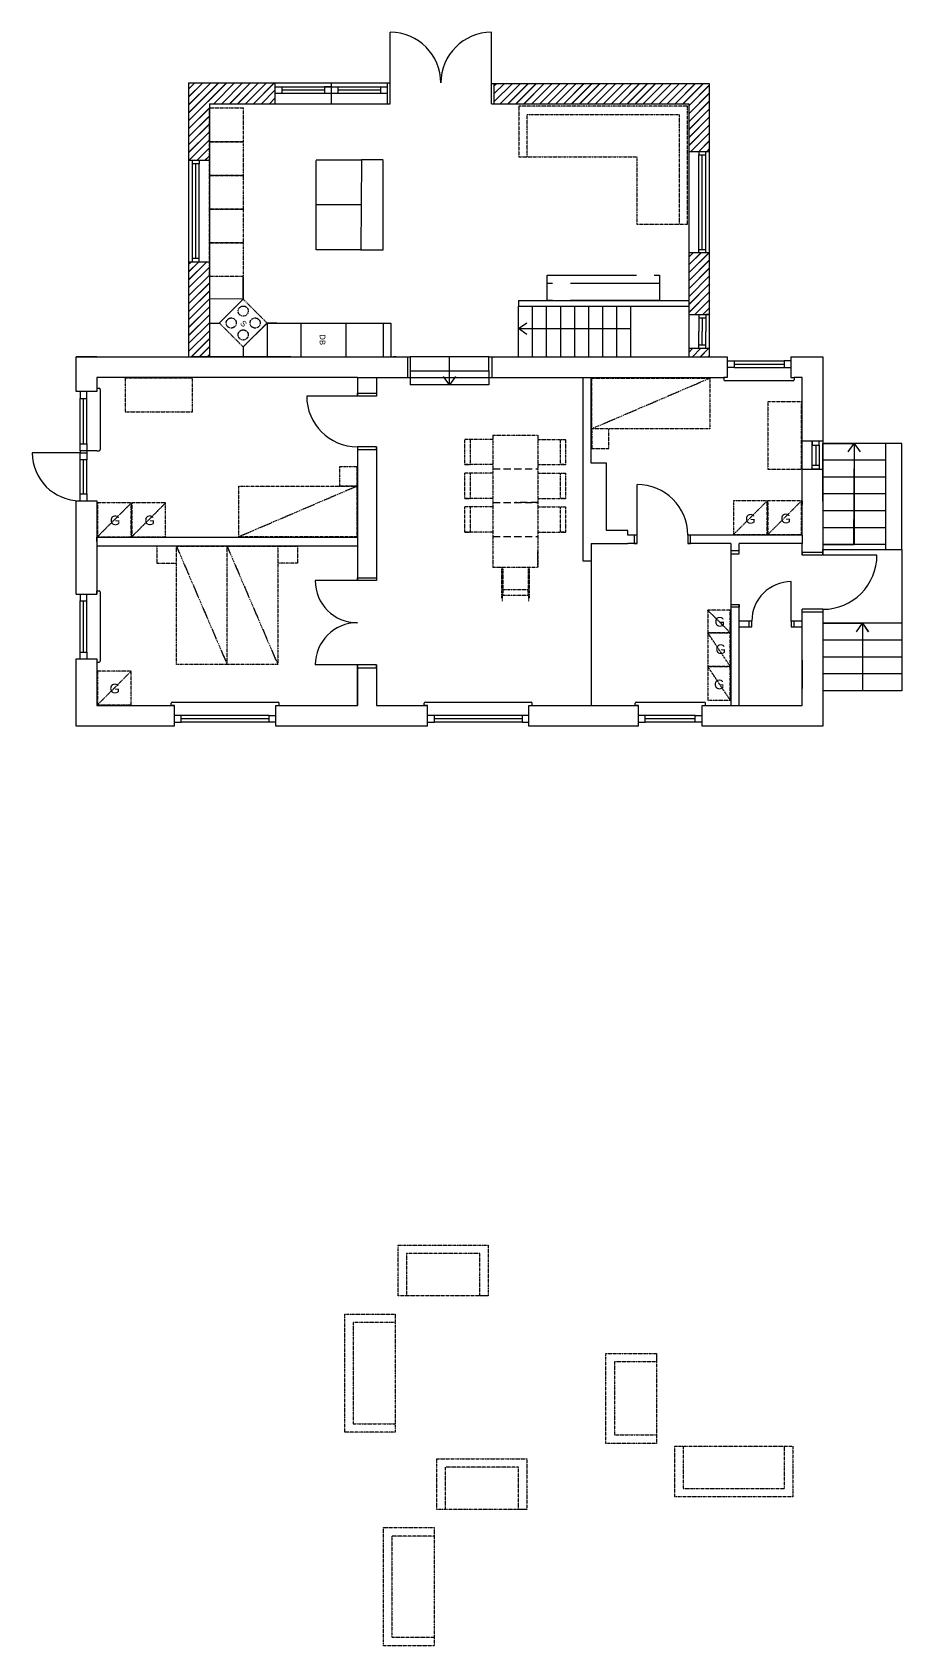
# Model space of a CAD drawing. Header units: millimetres. Extents: x -50011 to 90899, y -58634 to 500399.
# Drawn here: x -454 to 15006, y 422480 to 451171 of the extents above; entities that cross this region are included whole.
import ezdxf

# ---------------------------------------------------------------- set-up
doc = ezdxf.new("R2010")
doc.units = ezdxf.units.MM
doc.linetypes.add('DASHED', pattern=[19.05, 12.7, -6.35])
doc.linetypes.add('PHANTOM2', pattern=[31.75, 15.875, -3.175, 3.175, -3.175, 3.175, -3.175])
doc.layers.get('0').update_dxf_attribs({"color": 1})
for name, color, linetype in [('Fönster', 1, 'Continuous'), ('Grundritningar', 1, 'Continuous'), ('Möbler', 4, 'PHANTOM2'), ('Rumsavdelare', 3, 'FENCELINE1')]:
    doc.layers.add(name, color=color, linetype=linetype)
doc.styles.get("Standard").update_dxf_attribs({"font": 'Arial.ttf', "height": 170})
doc.linetypes.add('FENCELINE1', pattern='A,6.35,-2.54,[133,ltypeshp.shx,S=2.54,R=0,X=-2.54,Y=0],-2.54,25.4', length=36.83)
doc.dimstyles.new('ISO-25', dxfattribs={"dimscale": 10, "dimtxt": 2.5, "dimasz": 15, "dimexe": 10, "dimexo": 0.625, "dimgap": 15, "dimtad": 1, "dimlfac": 0.001, "dimtxsty": 'Standard', "dimblk": 'OBLIQUE', "dimblk1": 'OBLIQUE', "dimblk2": 'OBLIQUE', "dimcen": 20, "dimdle": 10, "dimadec": 0, "dimazin": 0, "dimtfac": 1, "dimtmove": 0, "dimatfit": 3, "dimldrblk": 'OPEN90', "dimfxl": 1, "dimarcsym": 0})
pattern_1 = [(45, (-95.74, 0), (-70.710678, 70.710678), []), (45, (-93.74, 0), (-70.710678, 70.710678), [])]

# ---------------------------------------------------------------- blocks, each defined once
blk = doc.blocks.new('_Oblique')
at = {"color": 0, "linetype": 'ByBlock', "lineweight": -2}
blk.add_line((-0.5, -0.5), (0.5, 0.5), dxfattribs=at)

msp = doc.modelspace()

# ---------------------------------------------------------------- hatches: boundary and pattern name
at = {"layer": 'Grundritningar', "ltscale": 100}
h = msp.add_hatch(dxfattribs=at)
h.set_pattern_fill('JIS_LC_20', color=256, scale=5)
h.set_pattern_definition(pattern_1)
h.paths.add_polyline_path([(3860.706, 450270.697), (2325.621, 450270.697), (2325.621, 448890.697), (2695.621, 448890.697), (2695.621, 449224.961), (2695.621, 449224.962), (2695.621, 449224.962), (2695.621, 449824.962), (2695.621, 449900.697), (3860.706, 449900.697)])
h = msp.add_hatch(dxfattribs=at)
h.set_pattern_fill('JIS_LC_20', color=256, scale=5)
h.set_pattern_definition(pattern_1)
h.paths.add_polyline_path([(11589.885, 450255.861), (7760.706, 450255.861), (7760.706, 449900.697), (11219.885, 449900.697), (11219.885, 449050.697), (11589.885, 449050.697)])
h.paths.add_polyline_path([(11589.885, 447250.697), (11219.885, 447250.697), (11219.885, 446150.697), (11589.885, 446150.697)])
h.paths.add_polyline_path([(11589.885, 445550.697), (11219.885, 445550.697), (11219.885, 445400.697), (11589.885, 445400.697)])
h = msp.add_hatch(dxfattribs=at)
h.set_pattern_fill('JIS_LC_20', color=256, scale=5)
h.set_pattern_definition(pattern_1)
h.paths.add_polyline_path([(2695.621, 447090.697), (2325.621, 447090.697), (2325.621, 446410.697), (2325.621, 445400.697), (2695.621, 445400.697)])

# ---------------------------------------------------------------- linework, layer by layer
at = {"layer": 'Fönster', "ltscale": 100}
for p, q in [((3860.706, 450270.697), (3860.706, 449900.697)), ((3860.706, 450270.697), (4860.706, 450270.697)), ((3860.706, 450200.697), (4860.706, 450200.697)), ((4860.706, 450200.697), (4740.706, 450200.697)), ((4740.706, 450200.697), (4740.706, 450080.697)), ((4860.706, 450200.697), (4860.706, 450080.697)), ((4860.706, 450200.697), (5860.706, 450200.697)), ((3860.706, 449900.697), (4860.706, 449900.697))]:
    msp.add_line(p, q, dxfattribs=at)
at = {"layer": 'Fönster'}
for p, q in [((3860.706, 450200.697), (3980.706, 450200.697)), ((3980.706, 450200.697), (3980.706, 450080.697)), ((4860.706, 450270.697), (4860.706, 449900.697)), ((4860.706, 450200.697), (4980.706, 450200.697)), ((4980.706, 450200.697), (4980.706, 450080.697)), ((3980.706, 450080.697), (3860.706, 450080.697)), ((4740.706, 450140.697), (3980.706, 450140.697)), ((4860.706, 450080.697), (3980.706, 450080.697)), ((4980.706, 450080.697), (4860.706, 450080.697)), ((5740.706, 450140.697), (4980.706, 450140.697)), ((5860.706, 450080.697), (4980.706, 450080.697))]:
    msp.add_line(p, q, dxfattribs=at)
at = {"layer": 'Grundritningar'}
for p, q in [((5910.706, 450270.697), (5910.706, 451170.697)), ((7710.706, 450270.697), (7710.706, 451170.697)), ((5860.706, 449900.697), (5860.706, 450270.697)), ((5910.706, 449900.697), (5910.706, 450270.697)), ((7710.706, 449900.697), (7710.706, 450270.697)), ((7760.706, 449900.697), (7760.706, 450255.861)), ((11589.885, 445400.697), (11589.885, 450255.861)), ((11219.885, 449900.697), (11219.885, 445400.697)), ((11399.885, 449050.697), (11399.885, 448990.697)), ((11519.885, 448990.697), (11519.885, 449050.697)), ((2395.621, 448830.697), (2395.621, 448890.697)), ((2395.621, 447090.697), (2395.621, 448830.697)), ((2515.621, 448830.697), (2395.621, 448830.697)), ((2455.621, 447150.697), (2455.621, 448830.697)), ((2515.621, 448890.697), (2515.621, 448830.697)), ((2515.621, 447090.697), (2515.621, 448830.697)), ((11399.886, 447250.697), (11399.885, 448990.697)), ((11399.885, 448990.697), (11519.885, 448990.697)), ((11459.887, 447310.697), (11459.885, 448990.697)), ((11519.887, 447250.697), (11519.885, 448990.697)), ((11399.886, 447250.697), (11399.886, 447310.697)), ((11399.886, 447310.697), (11519.886, 447310.697)), ((2515.621, 447150.697), (2395.621, 447150.697)), ((2515.621, 447090.697), (2515.621, 447150.697)), ((2943.418, 446884.348), (2943.418, 446884.348)), ((8191.494, 445400.697), (8191.494, 446300.697)), ((8441.494, 445400.697), (8441.494, 446300.697)), ((8691.494, 445400.697), (8691.494, 446300.697)), ((8941.494, 445400.697), (8941.494, 446300.697)), ((9191.494, 445400.697), (9191.494, 446300.697)), ((9441.494, 445400.697), (9441.494, 446300.697)), ((9691.494, 445400.697), (9691.494, 446300.697)), ((9941.494, 445400.697), (9941.494, 446300.697)), ((10191.494, 445400.697), (10191.494, 446300.697)), ((11399.885, 446150.697), (11399.885, 445850.697)), ((11399.885, 446150.697), (11399.885, 446090.697)), ((11519.885, 446150.697), (11519.885, 446090.697)), ((11519.885, 446150.697), (11519.885, 445850.697)), ((11399.885, 446090.697), (11519.885, 446090.697)), ((11399.885, 445550.697), (11399.885, 445850.697)), ((11459.885, 446090.697), (11459.885, 445850.697)), ((11459.885, 445610.697), (11459.885, 445850.697)), ((11519.885, 445550.697), (11519.885, 445850.697)), ((11399.885, 445550.697), (11399.885, 445610.697)), ((11399.885, 445610.697), (11519.885, 445610.697)), ((11519.885, 445550.697), (11519.885, 445610.697)), ((6015.621, 445400.697), (5965.621, 445400.697)), ((6215.621, 445400.697), (6215.621, 445030.697)), ((7715.621, 445400.697), (7715.621, 445030.697)), ((11904.545, 445400.697), (11904.545, 445030.697)), ((11904.545, 445330.697), (12024.545, 445330.697)), ((12024.545, 445330.697), (12024.545, 445210.697)), ((12024.545, 445330.697), (12914.545, 445330.697)), ((13034.545, 445330.697), (12914.545, 445330.697)), ((12914.545, 445330.697), (12914.545, 445210.697)), ((13034.545, 445400.697), (13034.545, 445030.697)), ((13034.545, 445400.697), (13034.545, 445330.697)), ((5325.621, 445030.697), (695.621, 445030.697)), ((695.621, 445030.697), (695.621, 444780.697)), ((695.621, 445030.697), (695.621, 444780.697)), ((5325.621, 445030.697), (5325.621, 444700.697)), ((5325.621, 445030.697), (5665.621, 445030.697)), ((5325.621, 445030.697), (5325.621, 444700.697)), ((5665.621, 445030.697), (5665.621, 444700.697)), ((5665.621, 445030.697), (6615.621, 445030.697)), ((5965.621, 445030.697), (6015.621, 445030.697)), ((7665.621, 445030.697), (9335.621, 445030.697)), ((8415.621, 445030.697), (8465.621, 445030.697)), ((9335.621, 445030.697), (9485.621, 445031.534)), ((9335.621, 445030.697), (9335.621, 441770.697)), ((9485.621, 443510.697), (9485.621, 445031.534)), ((9485.621, 445031.534), (11844.545, 445031.534)), ((11904.545, 445030.697), (11844.545, 445030.697)), ((11844.545, 445030.697), (11844.545, 444990.697)), ((12024.545, 445210.697), (11904.545, 445210.697)), ((12024.545, 445270.697), (12914.545, 445270.697)), ((12024.545, 445210.697), (12914.545, 445210.697)), ((12914.545, 445210.697), (13034.545, 445210.697)), ((13034.545, 445030.697), (13094.545, 445030.697)), ((13094.545, 445030.697), (13094.545, 444990.697)), ((13235.621, 444430.697), (13235.621, 445031.534)), ((695.621, 444780.697), (325.621, 444780.697)), ((395.621, 444780.697), (395.621, 444660.697)), ((515.621, 444660.697), (515.621, 444780.697)), ((695.621, 444840.697), (735.621, 444840.697)), ((755.621, 444820.697), (755.621, 443750.697)), ((5325.621, 444700.697), (4425.621, 444700.697)), ((5325.621, 444700.697), (5325.621, 444750.697)), ((5325.621, 444750.697), (5665.621, 444750.697)), ((5665.621, 444700.697), (5325.621, 444700.697)), ((5665.621, 444750.697), (5665.621, 444700.697)), ((13074.545, 444970.697), (11864.545, 444970.697)), ((395.621, 444660.697), (515.621, 444660.697)), ((395.621, 443850.697), (395.621, 444660.697)), ((455.621, 443850.697), (455.621, 444660.697)), ((515.621, 443850.697), (515.621, 444660.697)), ((13235.621, 442230.697), (13235.621, 444430.697)), ((13235.621, 442230.697), (13235.621, 444430.697)), ((13235.621, 444199.861), (13235.621, 444259.861)), ((395.621, 443730.697), (395.621, 443850.697)), ((395.621, 443850.697), (515.621, 443850.697)), ((515.621, 443850.697), (515.621, 443730.697)), ((13605.621, 443900.697), (13235.621, 443900.697)), ((13415.621, 443400.697), (13415.621, 443900.697)), ((13415.621, 443900.697), (13415.621, 443830.697)), ((13535.621, 443830.697), (13535.621, 443900.697)), ((14715.621, 443860.697), (13605.621, 443860.697)), ((13605.621, 442830.697), (13605.621, 443860.697)), ((13605.621, 443860.697), (14160.621, 443860.697)), ((15005.621, 443860.697), (14715.621, 443860.697)), ((14715.621, 443860.697), (14715.621, 441972.252)), ((14715.621, 443860.697), (14715.621, 443560.697)), ((15005.621, 441972.252), (15005.621, 443860.697)), ((695.621, 443730.697), (395.621, 443730.697)), ((395.621, 443730.697), (395.621, 443690.697)), ((395.621, 443690.697), (515.621, 443690.697)), ((395.621, 443570.697), (395.621, 443690.697)), ((515.621, 443570.697), (395.621, 443570.697)), ((395.621, 442960.697), (395.621, 443570.697)), ((455.621, 442960.697), (455.621, 443570.697)), ((515.621, 443730.697), (515.621, 443690.697)), ((515.621, 443690.697), (515.621, 443570.697)), ((515.621, 442960.697), (515.621, 443570.697)), ((695.621, 443730.697), (735.621, 443730.697)), ((5325.621, 443800.697), (5325.621, 441420.697)), ((5325.621, 443800.697), (5325.621, 443750.697)), ((5665.621, 443800.697), (5325.621, 443800.697)), ((5325.621, 443750.697), (5665.621, 443750.697)), ((5665.621, 443800.697), (5665.621, 441420.697)), ((5665.621, 443750.697), (5665.621, 443800.697)), ((13415.621, 443830.697), (13535.621, 443830.697)), ((13475.621, 443830.697), (13475.621, 443470.697)), ((13535.621, 443830.697), (13535.621, 443470.697)), ((14715.621, 443560.697), (13605.621, 443560.697)), ((14715.621, 443560.697), (14715.621, 443260.697)), ((9755.621, 443510.697), (9485.621, 443510.697)), ((9755.621, 442310.697), (9755.621, 443510.697)), ((13235.621, 443400.697), (13605.621, 443400.697)), ((13415.621, 443400.697), (13415.621, 443470.697)), ((13415.621, 443470.697), (13535.621, 443470.697)), ((13535.621, 443400.697), (13415.621, 443400.697)), ((13535.621, 443470.697), (13535.621, 443400.697)), ((10300.348, 442230.697), (10300.348, 443130.697)), ((14715.621, 443260.697), (13605.621, 443260.697)), ((14715.621, 443260.697), (14715.621, 442960.697)), ((325.621, 442840.697), (695.621, 442840.697)), ((395.621, 442840.697), (395.621, 442960.697)), ((395.621, 442960.697), (515.621, 442960.697)), ((515.621, 442960.697), (515.621, 442840.697)), ((695.621, 442840.697), (695.621, 441180.697)), ((13235.621, 442830.697), (13235.621, 442770.697)), ((14715.621, 442960.697), (13605.621, 442960.697)), ((14715.621, 442960.697), (14715.621, 442660.697)), ((14715.621, 442660.697), (13605.621, 442660.697)), ((14715.621, 442660.697), (14715.621, 442360.697)), ((695.621, 442115.697), (695.621, 442190.697)), ((695.621, 442190.697), (5325.621, 442190.697)), ((695.621, 442190.697), (695.621, 442120.697)), ((695.621, 442150.697), (695.621, 442115.697)), ((10135.621, 442310.697), (9755.621, 442310.697)), ((10135.621, 442230.697), (10135.621, 442310.697)), ((10300.348, 442230.697), (10135.621, 442230.697)), ((10300.348, 442230.697), (10250.348, 442230.697)), ((10250.348, 442230.697), (10250.348, 442080.697)), ((10300.348, 442080.697), (10300.348, 442230.697)), ((13235.621, 442230.697), (11200.348, 442230.697)), ((11200.348, 442230.697), (11200.348, 442080.697)), ((11250.348, 442230.697), (11200.348, 442230.697)), ((11250.348, 442080.697), (11250.348, 442230.697)), ((13235.621, 442230.697), (13235.621, 442080.697)), ((14715.621, 442360.697), (13605.621, 442360.697)), ((14715.621, 442360.697), (14715.621, 442060.697)), ((695.621, 442115.697), (695.621, 442040.697)), ((695.621, 442040.697), (5325.621, 442040.697)), ((9485.621, 442080.697), (9485.621, 441770.697)), ((9485.621, 442080.697), (10135.621, 442080.697)), ((10300.348, 442080.697), (10135.621, 442080.697)), ((10250.348, 442080.697), (10300.348, 442080.697)), ((11965.621, 442080.697), (11200.348, 442080.697)), ((11200.348, 442080.697), (11250.348, 442080.697)), ((11965.621, 442080.697), (11965.621, 441897.723)), ((12115.621, 441947.723), (11965.621, 441947.723)), ((11965.621, 441947.723), (11965.621, 441897.723)), ((11965.621, 441897.723), (12115.621, 441897.723)), ((12115.621, 441897.723), (12115.621, 442080.697)), ((13235.621, 442080.697), (12115.621, 442080.697)), ((12115.621, 441897.723), (12115.621, 441947.723)), ((13235.621, 441872.252), (13235.621, 442080.697)), ((13605.621, 441922.252), (13235.621, 441922.252)), ((13235.621, 441922.252), (13235.621, 441872.252)), ((13605.621, 441872.252), (13235.621, 441872.252)), ((14715.621, 442060.697), (13605.621, 442060.697)), ((13605.621, 442060.697), (14160.621, 442060.697)), ((13605.621, 441872.252), (13605.621, 441972.252)), ((13605.621, 441972.252), (15005.621, 441972.252)), ((13605.621, 441872.252), (13605.621, 441922.252)), ((14564.905, 441872.252), (13605.621, 441872.252)), ((15005.621, 441972.252), (15005.621, 440660.697)), ((9335.621, 441770.697), (9485.621, 441770.697)), ((5325.621, 441420.697), (4575.621, 441420.697)), ((5325.621, 441420.697), (5325.621, 441470.697)), ((5325.621, 441470.697), (5665.621, 441470.697)), ((5665.621, 441420.697), (5325.621, 441420.697)), ((5665.621, 441470.697), (5665.621, 441420.697)), ((13041.909, 440700.697), (13041.909, 441402.697)), ((325.621, 441180.697), (695.621, 441180.697)), ((325.621, 441180.697), (395.621, 441180.697)), ((395.621, 441180.697), (395.621, 441060.697)), ((395.621, 441060.697), (515.621, 441060.697)), ((395.621, 440150.697), (395.621, 441060.697)), ((455.621, 440150.697), (455.621, 441060.697)), ((515.621, 441060.697), (515.621, 441180.697)), ((515.621, 440150.697), (515.621, 441060.697)), ((695.621, 441180.697), (695.621, 441240.697)), ((695.621, 441240.697), (735.621, 441240.697)), ((755.621, 441220.697), (755.621, 439990.697)), ((11965.621, 440997.723), (11965.621, 439200.697)), ((11965.621, 440997.723), (12115.621, 440997.723)), ((12115.621, 439200.697), (12115.621, 440997.723)), ((12115.621, 440997.723), (12115.621, 440947.723)), ((12115.621, 440947.723), (11965.621, 440947.723)), ((12339.909, 440700.697), (12115.621, 440700.697)), ((12339.909, 440700.697), (12289.909, 440700.697)), ((12289.909, 440700.697), (12289.909, 440600.697)), ((12339.909, 440600.697), (12339.909, 440700.697)), ((13235.621, 440700.697), (13041.909, 440700.697)), ((13041.909, 440700.697), (13041.909, 440600.697)), ((13091.909, 440600.697), (13091.909, 440700.697)), ((13235.621, 439200.697), (13235.621, 440910.697)), ((13605.621, 440910.697), (13235.621, 440910.697)), ((13235.621, 440860.697), (13235.621, 440910.697)), ((13605.621, 440860.697), (13235.621, 440860.697)), ((13605.621, 440910.697), (13605.621, 440860.697)), ((12115.621, 440600.697), (12339.909, 440600.697)), ((12289.909, 440600.697), (12339.909, 440600.697)), ((13041.909, 440600.697), (13235.621, 440600.697)), ((13041.909, 440600.697), (13091.909, 440600.697)), ((15005.621, 440660.697), (13605.621, 440660.697)), ((13605.621, 440660.697), (14305.621, 440660.697)), ((15005.621, 440660.697), (15005.621, 440360.697)), ((395.621, 440030.697), (395.621, 440150.697)), ((395.621, 440150.697), (515.621, 440150.697)), ((515.621, 440150.697), (515.621, 440030.697)), ((15005.621, 440360.697), (13605.621, 440360.697)), ((15005.621, 440360.697), (15005.621, 440060.697)), ((325.621, 440030.697), (695.621, 440030.697)), ((325.621, 440030.697), (395.621, 440030.697)), ((695.621, 440030.697), (695.621, 439200.697)), ((695.621, 440030.697), (695.621, 439970.697)), ((695.621, 439970.697), (735.621, 439970.697)), ((5325.621, 439920.697), (4575.621, 439920.697)), ((5325.621, 439920.697), (5325.621, 439200.697)), ((5325.621, 439200.697), (5325.621, 439920.697)), ((5325.621, 439920.697), (5325.621, 439870.697)), ((5665.621, 439920.697), (5325.621, 439920.697)), ((5325.621, 439870.697), (5665.621, 439870.697)), ((5665.621, 439920.697), (5665.621, 439200.697)), ((5665.621, 439870.697), (5665.621, 439920.697)), ((13235.621, 440002.697), (13235.621, 439502.697)), ((15005.621, 440060.697), (13605.621, 440060.697)), ((15005.621, 440060.697), (15005.621, 439760.697)), ((15005.621, 439760.697), (13605.621, 439760.697)), ((15005.621, 439760.697), (15005.621, 439460.697)), ((2035.621, 439260.697), (3915.621, 439260.697)), ((6535.621, 439260.697), (8415.621, 439260.697)), ((10285.621, 439260.697), (11495.621, 439260.697)), ((15005.621, 439460.697), (13605.621, 439460.697)), ((695.621, 439200.697), (2075.621, 439200.697)), ((2015.621, 439200.697), (2015.621, 439240.697)), ((2075.621, 439200.697), (2015.621, 439200.697)), ((2075.621, 438830.697), (2075.621, 439200.697)), ((2195.621, 439020.697), (2075.621, 439020.697)), ((2195.621, 438900.697), (2195.621, 439020.697)), ((3755.621, 439020.697), (2195.621, 439020.697)), ((3755.621, 438960.697), (2195.621, 438960.697)), ((3755.621, 438900.697), (3755.621, 439020.697)), ((3755.621, 439020.697), (3875.621, 439020.697)), ((3875.621, 439200.697), (5325.621, 439200.697)), ((3875.621, 438830.697), (3875.621, 439200.697)), ((3875.621, 439200.697), (3935.621, 439200.697)), ((3935.621, 439200.697), (3935.621, 439240.697)), ((5665.621, 439200.697), (6575.621, 439200.697)), ((6515.621, 439200.697), (6515.621, 439240.697)), ((6575.621, 439200.697), (6515.621, 439200.697)), ((6575.621, 438830.697), (6575.621, 439200.697)), ((6695.621, 439020.697), (6575.621, 439020.697)), ((6695.621, 438900.697), (6695.621, 439020.697)), ((8255.621, 439020.697), (6695.621, 439020.697)), ((8255.621, 438960.697), (6695.621, 438960.697)), ((8375.621, 439020.697), (8255.621, 439020.697)), ((8255.621, 439020.697), (8255.621, 438900.697)), ((8375.621, 439200.697), (10325.621, 439200.697)), ((8375.621, 438830.697), (8375.621, 439200.697)), ((8375.621, 439200.697), (8435.621, 439200.697)), ((8375.621, 438900.697), (8375.621, 439020.697)), ((8435.621, 439200.697), (8435.621, 439240.697)), ((10265.621, 439200.697), (10265.621, 439240.697)), ((10325.621, 439200.697), (10265.621, 439200.697)), ((10325.621, 438830.697), (10325.621, 439200.697)), ((10445.621, 439020.697), (10325.621, 439020.697)), ((10445.621, 438900.697), (10445.621, 439020.697)), ((11335.621, 439020.697), (10445.621, 439020.697)), ((11335.621, 438960.697), (10445.621, 438960.697)), ((11335.621, 438900.697), (11335.621, 439020.697)), ((11335.621, 439020.697), (11455.621, 439020.697)), ((11455.621, 439200.697), (11965.621, 439200.697)), ((11455.621, 438830.697), (11455.621, 439200.697)), ((11455.621, 439200.697), (11515.621, 439200.697)), ((11515.621, 439200.697), (11515.621, 439240.697)), ((11965.621, 439200.697), (12115.621, 439200.697)), ((12115.621, 439200.697), (13235.621, 439200.697)), ((2075.621, 438830.697), (2075.621, 438900.697)), ((2075.621, 438900.697), (2195.621, 438900.697)), ((3755.621, 438900.697), (2195.621, 438900.697)), ((3875.621, 438900.697), (3755.621, 438900.697)), ((6575.621, 438830.697), (6575.621, 438900.697)), ((6575.621, 438900.697), (6695.621, 438900.697)), ((8255.621, 438900.697), (6695.621, 438900.697)), ((8255.621, 438900.697), (8375.621, 438900.697)), ((10325.621, 438830.697), (10325.621, 438900.697)), ((10325.621, 438900.697), (10445.621, 438900.697)), ((11335.621, 438900.697), (10445.621, 438900.697)), ((11455.621, 438900.697), (11335.621, 438900.697)), ((7651.25, 428702.52), (7501.25, 428702.52)), ((10646.805, 427678.055), (10646.805, 427528.055)), ((8339.744, 424905.71), (8189.744, 424905.71))]:
    msp.add_line(p, q, dxfattribs=at)
at = {"layer": 'Grundritningar', "ltscale": 100}
for p, q in [((2325.621, 450270.697), (2325.621, 445400.697)), ((2325.621, 450270.697), (5910.706, 450270.697)), ((4860.706, 450270.697), (5860.706, 450270.697)), ((5740.706, 450080.697), (5740.706, 450200.697)), ((5860.706, 449900.697), (5860.706, 450270.697)), ((11589.885, 450255.861), (7710.706, 450255.861)), ((2695.621, 449900.697), (2695.621, 445400.697)), ((2695.621, 449900.697), (5910.706, 449900.697)), ((4860.706, 449900.697), (5860.706, 449900.697)), ((7710.706, 449900.697), (11219.885, 449900.697)), ((2325.621, 449224.962), (2325.62, 447424.962)), ((11219.885, 449050.697), (11589.885, 449050.697)), ((2695.621, 448890.697), (2325.621, 448890.697)), ((2325.621, 448890.697), (2325.621, 446410.697)), ((11589.885, 446070.808), (11589.885, 448550.808)), ((2325.621, 447090.697), (2695.621, 447090.697)), ((11589.886, 447250.697), (11219.886, 447250.697)), ((8191.494, 446400.697), (8191.494, 446300.697)), ((8191.494, 446400.697), (11219.885, 446400.697)), ((8191.494, 446300.697), (11219.885, 446300.697)), ((11219.885, 446150.697), (11589.885, 446150.697)), ((695.621, 445400.697), (325.621, 445400.697)), ((695.621, 445400.697), (4119.885, 445400.697)), ((4145.862, 445400.697), (2387.862, 445400.697)), ((6265.621, 445400.697), (6265.621, 445150.697)), ((7665.621, 445400.697), (6265.621, 445400.697)), ((7665.621, 445150.697), (7665.621, 445400.697)), ((11219.885, 445550.697), (11589.885, 445550.697)), ((13034.545, 445400.697), (13605.621, 445400.697)), ((6265.621, 445150.697), (7665.621, 445150.697)), ((6265.621, 445150.697), (6265.621, 444900.697)), ((7665.621, 445150.697), (7665.621, 444900.697)), ((13235.621, 445031.534), (13094.545, 445030.697)), ((7665.621, 444900.697), (6265.621, 444900.697)), ((395.621, 443690.697), (-454.379, 443690.697))]:
    msp.add_line(p, q, dxfattribs=at)
at = {"layer": 'Grundritningar'}
for points in [[(325.621, 444780.697), (325.621, 445400.697), (6265.621, 445400.697)], [(7665.621, 445400.697), (11904.545, 445400.697)], [(13605.621, 445400.697), (13605.621, 441872.252)], [(325.621, 441180.697), (325.621, 442840.697)], [(13605.621, 440910.697), (13605.621, 438830.697), (11455.621, 438830.697)], [(2075.621, 438830.697), (325.621, 438830.697), (325.621, 440030.697)], [(6575.621, 438830.697), (3875.621, 438830.697)], [(10325.621, 438830.697), (8375.621, 438830.697)]]:
    msp.add_lwpolyline(points, dxfattribs=at)
for centre, radius, start, end in [((5910.706, 450270.697), 900, 0, 90), ((7710.706, 450270.697), 900, 90, 180), ((11864.545, 444990.697), 20, 180, 270), ((13074.545, 444990.697), 20, 270, 0), ((735.621, 444820.697), 20, 0, 90), ((5325.621, 444700.697), 900, 180, 270), ((735.621, 443750.697), 20, 270, 0), ((10300.348, 442230.697), 900, 0, 90), ((13606.419, 441869.188), 958.491, 269.95234, 0.1831397), ((5325.621, 441420.697), 750, 180, 270), ((13041.909, 440700.697), 702, 90, 180), ((735.621, 441220.697), 20, 0, 90), ((5325.621, 439920.697), 750, 90, 180), ((735.621, 439990.697), 20, 270, 0), ((2035.621, 439240.697), 20, 90, 180), ((3915.621, 439240.697), 20, 0, 90), ((6535.621, 439240.697), 20, 90, 180), ((8415.621, 439240.697), 20, 0, 90), ((10285.621, 439240.697), 20, 90, 180), ((11495.621, 439240.697), 20, 0, 90)]:
    msp.add_arc(centre, radius, start, end, dxfattribs=at)
at = {"layer": 'Grundritningar', "ltscale": 100}
msp.add_arc((395.621, 443690.697), 850, 180, 270, dxfattribs=at)
at = {"layer": 'Möbler'}
for p, q in [((8197.507, 449857.975), (8197.507, 448957.975)), ((10297.507, 449857.975), (8197.507, 449857.975)), ((8347.507, 449707.975), (11047.507, 449707.975)), ((8347.507, 448957.975), (8347.507, 449707.975)), ((11197.507, 449857.975), (10297.507, 449857.975)), ((11047.507, 449707.975), (11047.507, 447757.975)), ((11197.507, 447757.975), (11197.507, 449857.975)), ((11197.507, 447757.975), (11197.507, 449857.975)), ((8197.507, 448957.975), (10297.507, 448957.975)), ((10297.507, 448957.975), (10297.507, 447757.975)), ((10297.507, 447757.975), (11197.507, 447757.975)), ((1195.621, 445020.697), (1195.621, 444420.697)), ((2395.621, 445020.697), (1195.621, 445020.697)), ((2395.621, 444420.697), (2395.621, 445020.697)), ((9495.621, 445021.534), (11595.621, 445021.534)), ((9495.621, 444121.534), (9495.621, 445021.534)), ((9495.621, 444121.534), (11595.621, 445021.534)), ((11595.621, 445021.534), (11595.621, 444121.534)), ((1195.621, 444420.697), (2395.621, 444420.697)), ((13225.621, 444600.697), (12625.621, 444600.697)), ((12625.621, 444600.697), (12625.621, 443400.697)), ((13225.621, 443400.697), (13225.621, 444600.697)), ((7235.621, 443482.306), (7235.621, 443932.306)), ((7735.621, 443932.306), (7235.621, 443932.306)), ((7335.621, 443482.306), (7335.621, 443932.306)), ((7735.621, 444007.306), (8535.621, 444007.306)), ((7735.621, 444007.306), (7735.621, 441657.306)), ((8535.621, 444007.306), (8535.621, 441657.306)), ((8535.621, 443932.306), (9035.621, 443932.306)), ((8935.621, 443482.306), (8935.621, 443932.306)), ((9035.621, 443482.306), (9035.621, 443932.306)), ((11595.621, 444121.534), (9495.621, 444121.534)), ((9495.621, 444121.534), (9495.621, 443771.534)), ((9795.621, 443771.534), (9795.621, 444121.534)), ((9495.621, 443771.534), (9795.621, 443771.534)), ((5015.621, 443100.697), (5015.621, 443450.697)), ((5015.621, 443450.697), (5315.621, 443450.697)), ((5315.621, 443450.697), (5315.621, 443100.697)), ((7735.621, 443482.306), (7235.621, 443482.306)), ((7235.621, 443482.306), (7335.621, 443482.306)), ((7235.621, 442882.306), (7235.621, 443332.306)), ((7735.621, 443332.306), (7235.621, 443332.306)), ((7335.621, 442882.306), (7335.621, 443332.306)), ((8535.621, 443482.306), (9035.621, 443482.306)), ((8535.621, 443332.306), (9035.621, 443332.306)), ((9035.621, 443482.306), (8935.621, 443482.306)), ((8935.621, 442882.306), (8935.621, 443332.306)), ((9035.621, 442882.306), (9035.621, 443332.306)), ((12625.621, 443400.697), (13225.621, 443400.697)), ((3215.621, 443100.697), (5315.621, 443100.697)), ((3215.621, 442200.697), (3215.621, 443100.697)), ((3215.621, 442200.697), (5315.621, 443100.697)), ((5315.621, 443100.697), (5015.621, 443100.697)), ((5315.621, 443100.697), (5315.621, 442200.697)), ((1305.621, 442800.697), (705.621, 442800.697)), ((705.621, 442800.697), (705.621, 442200.697)), ((1305.621, 442800.697), (705.621, 442200.697)), ((1305.621, 442200.697), (1305.621, 442800.697)), ((1915.621, 442800.697), (1315.621, 442800.697)), ((1315.621, 442800.697), (1315.621, 442200.697)), ((1315.621, 442200.697), (1915.621, 442800.697)), ((1915.621, 442200.697), (1915.621, 442800.697)), ((7735.621, 442882.306), (7235.621, 442882.306)), ((7235.621, 442882.306), (7335.621, 442882.306)), ((7235.621, 442282.306), (7235.621, 442732.306)), ((7735.621, 442732.306), (7235.621, 442732.306)), ((7335.621, 442282.306), (7335.621, 442732.306)), ((7735.621, 442807.306), (7735.621, 442732.306)), ((8535.621, 442882.306), (9035.621, 442882.306)), ((8535.621, 442732.306), (9035.621, 442732.306)), ((9035.621, 442882.306), (8935.621, 442882.306)), ((8935.621, 442282.306), (8935.621, 442732.306)), ((9035.621, 442282.306), (9035.621, 442732.306)), ((12615.621, 442840.697), (12015.621, 442840.697)), ((12015.621, 442840.697), (12015.621, 442240.697)), ((12615.621, 442840.697), (12015.621, 442240.697)), ((12615.621, 442240.697), (12615.621, 442840.697)), ((13225.621, 442840.697), (12625.621, 442840.697)), ((12625.621, 442840.697), (12625.621, 442240.697)), ((12625.621, 442240.697), (13225.621, 442840.697)), ((13225.621, 442240.697), (13225.621, 442840.697)), ((705.621, 442200.697), (1305.621, 442200.697)), ((1315.621, 442200.697), (1915.621, 442200.697)), ((5315.621, 442200.697), (3215.621, 442200.697)), ((7735.621, 442282.306), (7235.621, 442282.306)), ((7235.621, 442282.306), (7335.621, 442282.306)), ((8535.621, 442282.306), (9035.621, 442282.306)), ((9035.621, 442282.306), (8935.621, 442282.306)), ((12015.621, 442240.697), (12615.621, 442240.697)), ((12625.621, 442240.697), (13225.621, 442240.697)), ((2110.621, 442030.697), (1760.621, 442030.697)), ((1760.621, 442030.697), (1760.621, 441730.697)), ((2110.621, 439930.697), (2110.621, 442030.697)), ((2110.621, 442030.697), (3010.621, 442030.697)), ((2110.621, 442030.697), (3010.621, 439930.697)), ((3010.621, 439930.697), (3010.621, 442030.697)), ((3010.621, 442030.697), (3910.621, 442030.697)), ((3010.621, 442030.697), (3910.621, 439930.697)), ((3910.621, 442030.697), (3910.621, 439930.697)), ((3910.621, 442030.697), (4260.621, 442030.697)), ((4260.621, 442030.697), (4260.621, 441730.697)), ((8535.621, 441657.306), (8535.621, 441957.306)), ((1760.621, 441730.697), (2110.621, 441730.697)), ((4260.621, 441730.697), (3910.621, 441730.697)), ((7735.621, 441657.306), (8535.621, 441657.306)), ((7890.621, 441657.306), (7890.621, 441107.306)), ((7900.621, 441657.306), (7900.621, 441057.306)), ((7910.621, 441657.306), (7910.621, 441157.306)), ((8360.621, 441657.306), (8360.621, 441157.306)), ((8360.621, 441657.306), (8370.621, 441657.306)), ((8370.621, 441657.306), (8370.621, 441057.306)), ((8370.621, 441657.306), (8380.621, 441657.306)), ((8380.621, 441657.306), (8380.621, 441107.306)), ((8360.621, 441257.306), (7910.621, 441257.306)), ((8360.621, 441157.306), (8360.621, 441257.306)), ((8360.621, 441157.306), (7910.621, 441157.306)), ((11955.622, 440894.417), (11555.622, 440894.417)), ((11555.622, 440894.417), (11555.622, 440494.417)), ((11955.622, 440494.417), (11555.622, 440894.417)), ((11955.622, 440494.417), (11955.622, 440894.417)), ((11955.621, 440494.417), (11555.621, 440494.417)), ((11555.621, 440494.417), (11555.621, 439894.417)), ((11955.621, 439894.417), (11555.621, 440494.417)), ((11555.622, 440494.417), (11955.622, 440494.417)), ((11955.621, 439894.417), (11955.621, 440494.417)), ((3010.621, 439930.697), (2110.621, 439930.697)), ((3910.621, 439930.697), (3010.621, 439930.697)), ((11955.621, 439894.417), (11555.621, 439894.417)), ((11555.621, 439894.417), (11555.621, 439294.417)), ((11955.621, 439294.417), (11555.621, 439894.417)), ((11555.621, 439894.417), (11955.621, 439894.417)), ((11955.621, 439294.417), (11955.621, 439894.417)), ((1305.621, 439810.697), (705.621, 439810.697)), ((705.621, 439810.697), (705.621, 439210.697)), ((1305.621, 439810.697), (705.621, 439210.697)), ((1305.621, 439210.697), (1305.621, 439810.697)), ((11555.621, 439294.417), (11955.621, 439294.417)), ((705.621, 439210.697), (1305.621, 439210.697)), ((6051.25, 429602.52), (7651.25, 429602.52)), ((6051.25, 428702.52), (6051.25, 429602.52)), ((7651.25, 429602.52), (7651.25, 428702.52)), ((7501.25, 429452.52), (6201.25, 429452.52)), ((6201.25, 429452.52), (6201.25, 428702.52)), ((7501.25, 428702.52), (7501.25, 429452.52)), ((7651.25, 428702.52), (6051.25, 428702.52)), ((5101.25, 428377.276), (6001.25, 428377.276)), ((5101.25, 426277.276), (5101.25, 428377.276)), ((6001.25, 428377.276), (6001.25, 426277.276)), ((5251.25, 428227.276), (5251.25, 426427.276)), ((6001.25, 428227.276), (5251.25, 428227.276)), ((9746.805, 426078.055), (9746.805, 427678.055)), ((9746.805, 427678.055), (10646.805, 427678.055)), ((9896.805, 427528.055), (9896.805, 426228.055)), ((10646.805, 427528.055), (9896.805, 427528.055)), ((10646.805, 427678.055), (10646.805, 426078.055)), ((5251.25, 426427.276), (6001.25, 426427.276)), ((6001.25, 426277.276), (5101.25, 426277.276)), ((10646.805, 426078.055), (9746.805, 426078.055)), ((9896.805, 426228.055), (10646.805, 426228.055)), ((6739.744, 425805.71), (8339.744, 425805.71)), ((6739.744, 424905.71), (6739.744, 425805.71)), ((8339.744, 425805.71), (8339.744, 424905.71)), ((10972.049, 426028.055), (13072.049, 426028.055)), ((10972.049, 425128.055), (10972.049, 426028.055)), ((11122.049, 426028.055), (11122.049, 425278.055)), ((12922.049, 425278.055), (12922.049, 426028.055)), ((13072.049, 426028.055), (13072.049, 425128.055)), ((8189.744, 425655.71), (6889.744, 425655.71)), ((6889.744, 425655.71), (6889.744, 424905.71)), ((8189.744, 424905.71), (8189.744, 425655.71)), ((11122.049, 425278.055), (12922.049, 425278.055)), ((8339.744, 424905.71), (6739.744, 424905.71)), ((13072.049, 425128.055), (10972.049, 425128.055)), ((5789.744, 424580.467), (6689.744, 424580.467)), ((5789.744, 422480.467), (5789.744, 424580.467)), ((5939.744, 424430.467), (5939.744, 422630.467)), ((6689.744, 424430.467), (5939.744, 424430.467)), ((6689.744, 424580.467), (6689.744, 422480.467)), ((5939.744, 422630.467), (6689.744, 422630.467)), ((6689.744, 422480.467), (5789.744, 422480.467))]:
    msp.add_line(p, q, dxfattribs=at)
at = {"layer": 'Möbler', "ltscale": 100}
for p, q in [((4595.621, 447300.697), (4595.621, 448900.697)), ((4595.621, 448900.697), (5397.05, 448900.692)), ((5397.05, 448900.692), (5385.621, 447300.697)), ((5785.621, 448900.697), (5397.05, 448900.692)), ((5785.621, 447300.697), (5785.621, 448900.697)), ((5385.621, 448100.697), (4595.621, 448100.697)), ((5385.621, 447300.697), (4595.621, 447300.697)), ((5385.621, 447300.697), (5785.621, 447300.697)), ((3295.621, 446449.225), (3295.621, 446824.961)), ((3295.621, 446824.961), (3295.621, 446424.961)), ((8701.044, 446700.697), (8701.044, 446850.697)), ((8701.044, 446850.697), (10701.044, 446850.697)), ((10701.044, 446850.697), (10701.044, 446700.697)), ((3295.621, 446424.961), (2695.621, 446429.089)), ((2871.357, 446000.697), (3295.621, 446424.961)), ((8701.044, 446400.697), (8701.044, 446700.697)), ((10701.044, 446700.697), (8701.044, 446700.697)), ((10701.044, 446700.697), (10701.044, 446400.697)), ((10701.044, 446400.697), (8701.044, 446400.697)), ((11589.885, 446150.697), (11519.885, 446150.697)), ((2695.621, 446000.697), (2871.357, 446000.697)), ((3719.885, 446000.697), (3295.621, 445576.433)), ((3895.621, 446000.697), (3719.885, 446000.697)), ((3719.885, 446000.697), (4319.885, 446000.697)), ((3719.885, 446000.697), (3719.885, 445400.697)), ((4319.885, 446000.697), (4319.885, 445400.697)), ((4319.885, 446000.697), (5119.885, 446000.697)), ((5119.885, 446000.697), (5119.885, 445400.697)), ((5119.885, 446000.697), (5719.885, 446000.697)), ((5719.885, 446000.697), (5919.885, 446000.697)), ((5785.621, 446000.697), (5785.621, 445400.697)), ((5919.885, 446000.697), (5919.885, 445400.697)), ((3295.621, 445576.433), (3295.621, 445400.697)), ((764.21, 445400.697), (2764.21, 445400.697))]:
    msp.add_line(p, q, dxfattribs=at)
at = {"layer": 'Möbler', "linetype": 'DASHED', "ltscale": 10}
for p, q in [((7735.621, 443407.306), (8535.621, 443407.306)), ((7735.621, 442807.306), (8535.621, 442807.306)), ((8535.621, 442807.306), (8135.621, 442807.306)), ((7735.621, 442207.306), (8535.621, 442207.306))]:
    msp.add_line(p, q, dxfattribs=at)
at = {"layer": 'Möbler'}
for points in [[(2695.621, 449224.962), (2695.621, 449824.962), (3295.621, 449824.962), (3295.621, 449224.962)], [(2695.621, 448624.961), (2695.621, 449224.961), (3295.621, 449224.961), (3295.621, 448624.961)], [(2695.621, 448024.961), (2695.621, 448624.961), (3295.621, 448624.961), (3295.621, 448024.961)], [(2695.621, 447424.961), (2695.621, 448024.961), (3295.621, 448024.961), (3295.621, 447424.961)], [(2695.621, 446824.961), (2695.621, 447424.961), (3295.621, 447424.961), (3295.621, 446824.961)], [(3295.621, 445576.433), (2871.357, 446000.697), (3295.621, 446424.961), (3719.885, 446000.697)]]:
    msp.add_lwpolyline(points, close=True, dxfattribs=at)
for centre in [(3295.621, 446212.829), (3083.489, 446000.697), (3295.621, 445788.565), (3507.753, 446000.697)]:
    msp.add_circle(centre, 90, dxfattribs=at)
at = {"layer": 'Rumsavdelare', "ltscale": 5}
for p, q in [((6265.621, 445030.697), (7665.621, 445030.697)), ((11965.621, 441897.723), (11965.621, 440997.723)), ((9485.621, 441770.697), (9485.621, 439200.697))]:
    msp.add_line(p, q, dxfattribs=at)

# ---------------------------------------------------------------- texts
at = {"layer": 'Möbler', "char_height": 100, "attachment_point": 1}
for s, insert, rotation in [('S', (3305.024, 446058.361), 315), ('DB', (4757.804, 445801.312), 270)]:
    msp.add_mtext_dynamic_manual_height_columns(s, width=30.21587, gutter_width=125, heights=[0], dxfattribs=dict(at, insert=insert, rotation=rotation))
at = {"layer": 'Möbler', "char_height": 170, "attachment_point": 1}
for heights, insert in [([0], (926.672, 442576.682)), ([0], (1541.405, 442577.828)), ([0], (12222.799, 442602.979)), ([173.943], (12850.772, 442609.348)), ([173.943], (11677.173, 440772.865)), ([173.943], (11694.683, 440285.825)), ([0], (919.084, 439585.547)), ([173.943], (11668.401, 439659.48))]:
    msp.add_mtext_dynamic_manual_height_columns('G', width=269.32488, gutter_width=850, heights=heights, dxfattribs=dict(at, insert=insert))

# ---------------------------------------------------------------- leaders
at = {"layer": 'Grundritningar'}
for points, override in [([(8191.494, 445900.697), (10191.494, 445900.697)], {"dimldrblk": 'Open90'}), ([(6965.621, 444900.697), (6965.621, 445400.697)], {"dimldrblk": 'Open90'}), ([(14160.621, 443860.697), (14149.46, 442060.697)], {"dimldrblk": 'Open90'}), ([(14160.621, 443860.697), (14160.621, 442060.697)], {"dimscale": 10, "dimldrblk": 'Open90'}), ([(14305.621, 440660.697), (14305.621, 439460.697)], {"dimscale": 10, "dimldrblk": 'Open90'}), ([(14305.621, 440660.697), (14309.116, 439460.697)], {"dimldrblk": 'Open90'})]:
    msp.add_leader(points, dimstyle='ISO-25', override=override, dxfattribs=at)

doc.saveas('drawing.dxf')
